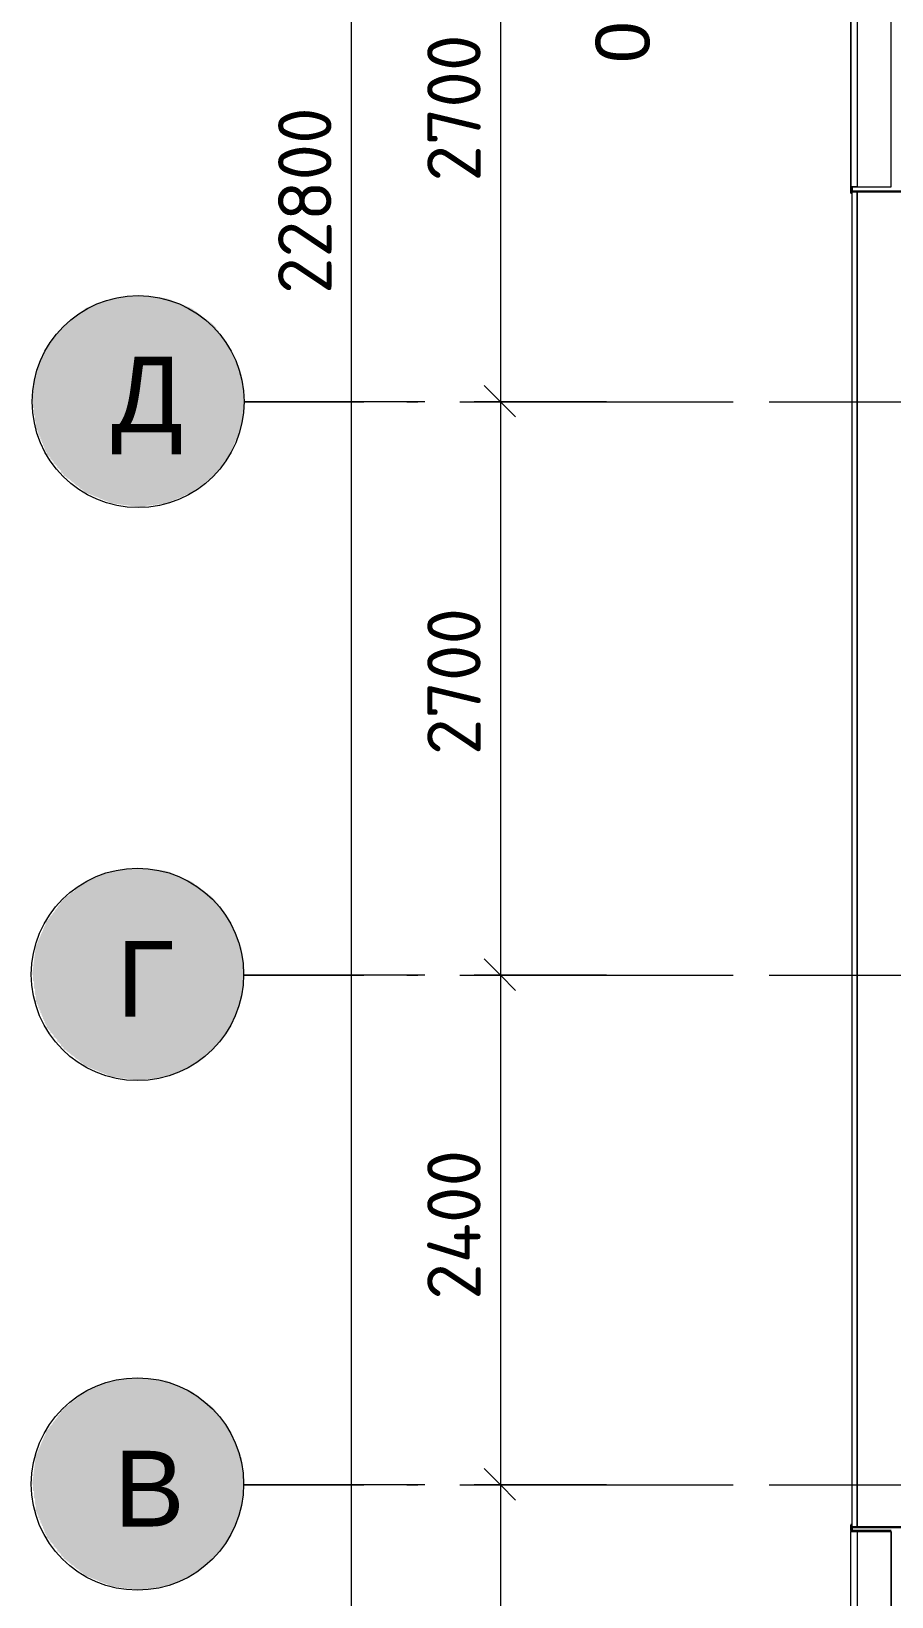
# Model space of a CAD drawing. Header units: millimetres. Extents: x -84737 to 172119, y -43083 to 59399.
# Drawn here: x 89946 to 93999, y 38117 to 45489 of the extents above; entities that cross this region are included whole.
import ezdxf

# ---------------------------------------------------------------- set-up
doc = ezdxf.new("R2010")
doc.units = ezdxf.units.MM
doc.layers.add('PDF _Геометрия', color=7, linetype='Continuous')
doc.layers.add('PDF _Текст', color=7, linetype='Continuous')
doc.layers.add('PDF _Сплошная заливка', color=7, linetype='Continuous', true_color=0xffffff)
doc.styles.add('PDF GOSTCommon', font='arial.ttf')
doc.styles.add('PDF ISOCPEUR', font='isocpeur.ttf')

msp = doc.modelspace()

# ---------------------------------------------------------------- hatches: boundary and pattern name
at = {"layer": 'PDF _Сплошная заливка', "transparency": 33554559}
for points in [[(90551.4, 44235.8), (90483.7, 44244.2), (90420.2, 44244.2), (90386.3, 44240), (90356.7, 44235.8), (90322.9, 44231.5), (90314.4, 44227.3), (90301.7, 44223.1), (90293.2, 44218.8), (90267.8, 44210.4), (90259.4, 44206.1), (90234, 44197.7), (90225.5, 44193.4), (90200.1, 44185), (90187.4, 44172.3), (90178.9, 44168), (90166.2, 44155.3), (90157.8, 44151.1), (90145.1, 44138.4), (90136.6, 44134.2), (90123.9, 44121.5), (90115.4, 44117.2), (90107, 44108.8), (90098.5, 44104.5), (90094.3, 44096.1), (90085.8, 44087.6), (90081.6, 44079.1), (90073.1, 44070.7), (90068.9, 44062.2), (90060.4, 44053.7), (90056.2, 44045.3), (90047.7, 44036.8), (90043.5, 44028.3), (90035, 44019.9), (90030.8, 44011.4), (90018.1, 43998.7), (90013.8, 43986), (90005.4, 43969.1), (90001.1, 43956.4), (89992.7, 43939.4), (89988.4, 43926.7), (89980, 43909.8), (89975.7, 43897.1), (89967.3, 43880.2), (89954.6, 43778.6), (89950.3, 43749), (89954.6, 43744.7), (89954.6, 43715.1), (89958.8, 43715.1), (89958.8, 43681.2), (89963, 43681.2), (89963, 43651.6), (89967.3, 43651.6), (89967.3, 43617.7), (89971.5, 43617.7), (89971.5, 43609.3), (89975.7, 43609.3), (89975.7, 43600.8), (89980, 43600.8), (89980, 43588.1), (89984.2, 43588.1), (89984.2, 43579.6), (89988.4, 43579.6), (89988.4, 43566.9), (89992.7, 43566.9), (89992.7, 43558.5), (89996.9, 43558.5), (89996.9, 43550), (90001.1, 43550), (90001.1, 43537.3), (90005.4, 43537.3), (90005.4, 43528.8), (90009.6, 43528.8), (90009.6, 43516.1), (90013.8, 43516.1), (90013.8, 43507.7), (90018.1, 43507.7), (90018.1, 43495), (90022.3, 43495), (90035, 43482.3), (90035, 43473.8), (90039.2, 43473.8), (90051.9, 43461.1), (90051.9, 43452.6), (90056.2, 43452.6), (90068.9, 43439.9), (90068.9, 43431.5), (90073.1, 43431.5), (90085.8, 43418.8), (90085.8, 43410.3), (90090, 43410.3), (90098.5, 43401.8), (90098.5, 43393.4), (90107, 43393.4), (90115.4, 43384.9), (90123.9, 43380.7), (90136.6, 43368), (90145.1, 43363.7), (90157.8, 43351), (90166.2, 43346.8), (90178.9, 43334.1), (90187.4, 43329.9), (90200.1, 43317.2), (90212.8, 43312.9), (90221.3, 43308.7), (90234, 43304.5), (90242.4, 43300.2), (90255.1, 43296), (90272.1, 43287.5), (90284.8, 43283.3), (90293.2, 43279.1), (90305.9, 43274.8), (90322.9, 43266.4), (90356.7, 43262.2), (90386.3, 43257.9), (90420.2, 43253.7), (90483.7, 43249.5), (90483.7, 43253.7), (90551.4, 43262.2), (90581.1, 43266.4), (90593.8, 43270.6), (90610.7, 43279.1), (90623.4, 43283.3), (90640.3, 43291.8), (90653, 43296), (90670, 43304.5), (90682.7, 43308.7), (90708.1, 43321.4), (90716.5, 43329.9), (90725, 43334.1), (90733.5, 43342.6), (90741.9, 43346.8), (90750.4, 43355.3), (90758.9, 43359.5), (90767.3, 43368), (90775.8, 43372.2), (90784.3, 43380.7), (90792.7, 43384.9), (90813.9, 43406.1), (90818.1, 43414.5), (90826.6, 43423), (90830.8, 43431.5), (90839.3, 43439.9), (90843.5, 43448.4), (90852, 43456.9), (90856.2, 43465.3), (90864.7, 43473.8), (90868.9, 43482.3), (90877.4, 43490.7), (90890.1, 43516.1), (90894.3, 43528.8), (90898.5, 43537.3), (90902.8, 43550), (90911.2, 43566.9), (90915.5, 43579.6), (90919.7, 43588.1), (90923.9, 43600.8), (90928.2, 43609.3), (90932.4, 43622), (90936.6, 43651.6), (90940.9, 43685.5), (90945.1, 43715.1), (90949.3, 43778.6), (90945.1, 43778.6), (90945.1, 43812.4), (90940.9, 43812.4), (90940.9, 43846.3), (90936.6, 43846.3), (90936.6, 43875.9), (90932.4, 43875.9), (90932.4, 43888.6), (90928.2, 43888.6), (90928.2, 43897.1), (90923.9, 43897.1), (90923.9, 43905.6), (90919.7, 43905.6), (90919.7, 43918.3), (90915.5, 43918.3), (90915.5, 43926.7), (90911.2, 43926.7), (90911.2, 43935.2), (90907, 43935.2), (90907, 43947.9), (90902.8, 43947.9), (90902.8, 43956.4), (90898.5, 43956.4), (90898.5, 43964.8), (90894.3, 43964.8), (90894.3, 43977.5), (90890.1, 43977.5), (90890.1, 43986), (90885.9, 43986), (90885.9, 43994.5), (90881.6, 43994.5), (90881.6, 44002.9), (90877.4, 44007.2), (90873.2, 44007.2), (90873.2, 44015.6), (90864.7, 44024.1), (90860.5, 44024.1), (90860.5, 44032.6), (90856.2, 44036.8), (90852, 44036.8), (90852, 44045.3), (90843.5, 44053.7), (90839.3, 44053.7), (90839.3, 44062.2), (90835.1, 44066.4), (90830.8, 44066.4), (90830.8, 44074.9), (90822.4, 44083.4), (90818.1, 44083.4), (90818.1, 44091.8), (90792.7, 44117.2), (90784.3, 44121.5), (90775.8, 44129.9), (90767.3, 44134.2), (90758.9, 44142.6), (90750.4, 44146.9), (90741.9, 44155.3), (90733.5, 44159.6), (90725, 44168), (90716.5, 44172.3), (90708.1, 44180.7), (90691.1, 44189.2), (90678.4, 44193.4), (90670, 44197.7), (90657.3, 44201.9), (90648.8, 44206.1), (90636.1, 44210.4), (90627.6, 44214.6), (90614.9, 44218.8), (90606.5, 44223.1), (90581.1, 44231.5)], [(90653, 44138.4), (90585.3, 44146.9), (90517.6, 44146.9), (90483.7, 44142.6), (90445.6, 44138.4), (90420.2, 44125.7), (90407.5, 44121.5), (90390.6, 44113), (90377.9, 44108.8), (90361, 44100.3), (90348.3, 44096.1), (90335.6, 44083.4), (90327.1, 44079.1), (90314.4, 44066.4), (90305.9, 44062.2), (90293.2, 44049.5), (90284.8, 44045.3), (90276.3, 44036.8), (90267.8, 44032.6), (90263.6, 44024.1), (90255.1, 44015.6), (90250.9, 44007.2), (90238.2, 43994.5), (90234, 43986), (90221.3, 43973.3), (90217, 43964.8), (90204.3, 43952.1), (90200.1, 43939.4), (90191.6, 43922.5), (90187.4, 43909.8), (90178.9, 43892.9), (90174.7, 43880.2), (90162, 43854.8), (90157.8, 43816.7), (90149.3, 43749), (90153.5, 43744.7), (90153.5, 43710.9), (90157.8, 43710.9), (90157.8, 43677), (90162, 43677), (90162, 43643.1), (90166.2, 43643.1), (90166.2, 43634.7), (90170.5, 43634.7), (90170.5, 43626.2), (90174.7, 43626.2), (90174.7, 43617.7), (90178.9, 43617.7), (90178.9, 43605), (90183.2, 43605), (90183.2, 43596.6), (90187.4, 43596.6), (90187.4, 43588.1), (90191.6, 43588.1), (90191.6, 43575.4), (90195.9, 43575.4), (90195.9, 43566.9), (90200.1, 43566.9), (90200.1, 43558.5), (90204.3, 43558.5), (90204.3, 43545.8), (90208.6, 43545.8), (90217, 43537.3), (90217, 43528.8), (90221.3, 43528.8), (90229.7, 43520.4), (90229.7, 43511.9), (90234, 43511.9), (90242.4, 43503.4), (90242.4, 43495), (90246.7, 43495), (90255.1, 43486.5), (90255.1, 43478), (90259.4, 43478), (90267.8, 43469.6), (90267.8, 43461.1), (90276.3, 43461.1), (90284.8, 43452.6), (90293.2, 43448.4), (90305.9, 43435.7), (90314.4, 43431.5), (90327.1, 43418.8), (90335.6, 43414.5), (90348.3, 43401.8), (90373.7, 43393.4), (90382.1, 43389.1), (90394.8, 43384.9), (90403.3, 43380.7), (90416, 43376.4), (90424.4, 43372.2), (90437.1, 43368), (90445.6, 43363.7), (90483.7, 43359.5), (90517.6, 43355.3), (90585.3, 43351), (90585.3, 43355.3), (90653, 43363.7), (90678.4, 43372.2), (90686.9, 43376.4), (90699.6, 43380.7), (90708.1, 43384.9), (90720.8, 43389.1), (90729.2, 43393.4), (90741.9, 43397.6), (90758.9, 43406.1), (90767.3, 43414.5), (90775.8, 43418.8), (90784.3, 43427.2), (90792.7, 43431.5), (90801.2, 43439.9), (90809.7, 43444.2), (90818.1, 43452.6), (90826.6, 43456.9), (90843.5, 43473.8), (90847.8, 43482.3), (90856.2, 43490.7), (90860.5, 43499.2), (90868.9, 43507.7), (90873.2, 43516.1), (90881.6, 43524.6), (90885.9, 43533.1), (90894.3, 43541.5), (90902.8, 43558.5), (90907, 43571.2), (90911.2, 43579.6), (90915.5, 43592.3), (90919.7, 43600.8), (90923.9, 43613.5), (90928.2, 43622), (90936.6, 43647.4), (90945.1, 43715.1), (90949.3, 43782.8), (90945.1, 43782.8), (90945.1, 43816.7), (90940.9, 43816.7), (90940.9, 43850.5), (90936.6, 43850.5), (90936.6, 43863.2), (90932.4, 43863.2), (90932.4, 43875.9), (90928.2, 43875.9), (90928.2, 43884.4), (90923.9, 43884.4), (90923.9, 43897.1), (90919.7, 43897.1), (90919.7, 43905.6), (90915.5, 43905.6), (90915.5, 43918.3), (90911.2, 43918.3), (90911.2, 43926.7), (90907, 43926.7), (90907, 43939.4), (90902.8, 43939.4), (90902.8, 43947.9), (90898.5, 43947.9), (90898.5, 43956.4), (90890.1, 43964.8), (90885.9, 43964.8), (90885.9, 43973.3), (90873.2, 43986), (90868.9, 43986), (90868.9, 43994.5), (90856.2, 44007.2), (90852, 44007.2), (90852, 44015.6), (90826.6, 44041), (90818.1, 44045.3), (90809.7, 44053.7), (90801.2, 44058), (90792.7, 44066.4), (90784.3, 44070.7), (90775.8, 44079.1), (90767.3, 44083.4), (90758.9, 44091.8), (90725, 44108.8), (90712.3, 44113), (90695.4, 44121.5), (90682.7, 44125.7), (90665.7, 44134.2)], [(90551.4, 41539.3), (90483.7, 41547.8), (90420.2, 41547.8), (90386.3, 41543.5), (90356.7, 41539.3), (90322.9, 41535.1), (90305.9, 41526.6), (90293.2, 41522.4), (90284.8, 41518.1), (90272.1, 41513.9), (90255.1, 41505.4), (90242.4, 41501.2), (90234, 41497), (90221.3, 41492.7), (90212.8, 41488.5), (90200.1, 41484.3), (90187.4, 41471.6), (90178.9, 41467.3), (90166.2, 41454.6), (90157.8, 41450.4), (90145.1, 41437.7), (90136.6, 41433.5), (90123.9, 41420.8), (90115.4, 41416.5), (90107, 41408.1), (90098.5, 41403.8), (90094.3, 41395.4), (90085.8, 41386.9), (90081.6, 41378.4), (90073.1, 41370), (90068.9, 41361.5), (90060.4, 41353), (90056.2, 41344.6), (90047.7, 41336.1), (90043.5, 41327.6), (90035, 41319.2), (90030.8, 41310.7), (90018.1, 41298), (90013.8, 41285.3), (90005.4, 41268.4), (90001.1, 41255.7), (89992.7, 41238.7), (89988.4, 41226.1), (89980, 41209.1), (89975.7, 41196.4), (89967.3, 41179.5), (89954.6, 41077.9), (89950.3, 41048.3), (89954.6, 41044), (89954.6, 41014.4), (89958.8, 41014.4), (89958.8, 40980.5), (89963, 40980.5), (89963, 40950.9), (89967.3, 40950.9), (89967.3, 40917), (89971.5, 40917), (89971.5, 40908.6), (89975.7, 40908.6), (89975.7, 40900.1), (89980, 40900.1), (89980, 40887.4), (89984.2, 40887.4), (89984.2, 40878.9), (89988.4, 40878.9), (89988.4, 40866.2), (89992.7, 40866.2), (89992.7, 40857.8), (89996.9, 40857.8), (89996.9, 40849.3), (90001.1, 40849.3), (90001.1, 40836.6), (90005.4, 40836.6), (90005.4, 40828.1), (90009.6, 40828.1), (90009.6, 40815.4), (90013.8, 40815.4), (90013.8, 40807), (90018.1, 40807), (90018.1, 40794.3), (90022.3, 40794.3), (90035, 40781.6), (90035, 40773.1), (90039.2, 40773.1), (90051.9, 40760.4), (90051.9, 40751.9), (90056.2, 40751.9), (90068.9, 40739.2), (90068.9, 40730.8), (90073.1, 40730.8), (90085.8, 40718.1), (90085.8, 40709.6), (90090, 40709.6), (90098.5, 40701.2), (90098.5, 40692.7), (90107, 40692.7), (90115.4, 40684.2), (90123.9, 40680), (90136.6, 40667.3), (90145.1, 40663.1), (90157.8, 40650.4), (90166.2, 40646.1), (90178.9, 40633.4), (90187.4, 40629.2), (90200.1, 40616.5), (90212.8, 40612.3), (90221.3, 40608), (90234, 40603.8), (90242.4, 40599.6), (90255.1, 40595.3), (90272.1, 40586.9), (90284.8, 40582.6), (90293.2, 40578.4), (90305.9, 40574.2), (90322.9, 40565.7), (90356.7, 40561.5), (90386.3, 40557.2), (90420.2, 40553), (90483.7, 40548.8), (90483.7, 40553), (90551.4, 40561.5), (90581.1, 40565.7), (90593.8, 40569.9), (90610.7, 40578.4), (90623.4, 40582.6), (90640.3, 40591.1), (90653, 40595.3), (90670, 40603.8), (90682.7, 40608), (90708.1, 40620.7), (90716.5, 40629.2), (90725, 40633.4), (90733.5, 40641.9), (90741.9, 40646.1), (90750.4, 40654.6), (90758.9, 40658.8), (90767.3, 40667.3), (90775.8, 40671.5), (90784.3, 40680), (90792.7, 40684.2), (90813.9, 40705.4), (90818.1, 40713.9), (90826.6, 40722.3), (90830.8, 40730.8), (90839.3, 40739.2), (90843.5, 40747.7), (90852, 40756.2), (90856.2, 40764.6), (90864.7, 40773.1), (90868.9, 40781.6), (90877.4, 40790), (90890.1, 40815.4), (90894.3, 40828.1), (90898.5, 40836.6), (90902.8, 40849.3), (90911.2, 40866.2), (90915.5, 40878.9), (90919.7, 40887.4), (90923.9, 40900.1), (90928.2, 40908.6), (90932.4, 40921.3), (90936.6, 40950.9), (90940.9, 40984.8), (90945.1, 41014.4), (90949.3, 41077.9), (90945.1, 41077.9), (90945.1, 41111.8), (90940.9, 41111.8), (90940.9, 41145.6), (90936.6, 41145.6), (90936.6, 41175.3), (90932.4, 41175.3), (90932.4, 41188), (90928.2, 41188), (90928.2, 41196.4), (90923.9, 41196.4), (90923.9, 41204.9), (90919.7, 41204.9), (90919.7, 41217.6), (90915.5, 41217.6), (90915.5, 41226.1), (90911.2, 41226.1), (90911.2, 41234.5), (90907, 41234.5), (90907, 41247.2), (90902.8, 41247.2), (90902.8, 41255.7), (90898.5, 41255.7), (90898.5, 41264.1), (90894.3, 41264.1), (90894.3, 41276.8), (90890.1, 41276.8), (90890.1, 41285.3), (90885.9, 41285.3), (90885.9, 41293.8), (90881.6, 41293.8), (90881.6, 41302.2), (90877.4, 41306.5), (90873.2, 41306.5), (90873.2, 41314.9), (90864.7, 41323.4), (90860.5, 41323.4), (90860.5, 41331.9), (90856.2, 41336.1), (90852, 41336.1), (90852, 41344.6), (90843.5, 41353), (90839.3, 41353), (90839.3, 41361.5), (90835.1, 41365.7), (90830.8, 41365.7), (90830.8, 41374.2), (90822.4, 41382.7), (90818.1, 41382.7), (90818.1, 41391.1), (90792.7, 41416.5), (90784.3, 41420.8), (90775.8, 41429.2), (90767.3, 41433.5), (90758.9, 41441.9), (90750.4, 41446.2), (90741.9, 41454.6), (90733.5, 41458.9), (90725, 41467.3), (90716.5, 41471.6), (90708.1, 41480), (90682.7, 41492.7), (90670, 41497), (90653, 41505.4), (90640.3, 41509.7), (90623.4, 41518.1), (90610.7, 41522.4), (90593.8, 41530.8), (90581.1, 41535.1)], [(90653, 41437.7), (90585.3, 41446.2), (90517.6, 41446.2), (90483.7, 41441.9), (90445.6, 41437.7), (90420.2, 41425), (90407.5, 41420.8), (90390.6, 41412.3), (90377.9, 41408.1), (90361, 41399.6), (90348.3, 41395.4), (90335.6, 41382.7), (90327.1, 41378.4), (90314.4, 41365.7), (90305.9, 41361.5), (90293.2, 41348.8), (90284.8, 41344.6), (90276.3, 41336.1), (90267.8, 41331.9), (90263.6, 41323.4), (90255.1, 41314.9), (90250.9, 41306.5), (90238.2, 41293.8), (90234, 41285.3), (90221.3, 41272.6), (90217, 41264.1), (90204.3, 41251.4), (90200.1, 41238.7), (90191.6, 41221.8), (90187.4, 41209.1), (90178.9, 41192.2), (90174.7, 41179.5), (90162, 41154.1), (90157.8, 41116), (90149.3, 41048.3), (90153.5, 41044), (90153.5, 41010.2), (90157.8, 41010.2), (90157.8, 40976.3), (90162, 40976.3), (90162, 40942.4), (90166.2, 40942.4), (90166.2, 40934), (90170.5, 40934), (90170.5, 40925.5), (90174.7, 40925.5), (90174.7, 40917), (90178.9, 40917), (90178.9, 40904.3), (90183.2, 40904.3), (90183.2, 40895.9), (90187.4, 40895.9), (90187.4, 40887.4), (90191.6, 40887.4), (90191.6, 40874.7), (90195.9, 40874.7), (90195.9, 40866.2), (90200.1, 40866.2), (90200.1, 40857.8), (90204.3, 40857.8), (90204.3, 40845.1), (90208.6, 40845.1), (90221.3, 40832.4), (90221.3, 40823.9), (90225.5, 40823.9), (90238.2, 40811.2), (90238.2, 40802.7), (90242.4, 40802.7), (90255.1, 40790), (90255.1, 40781.6), (90259.4, 40781.6), (90267.8, 40773.1), (90267.8, 40764.6), (90276.3, 40764.6), (90284.8, 40756.2), (90293.2, 40751.9), (90305.9, 40739.2), (90314.4, 40735), (90327.1, 40722.3), (90335.6, 40718.1), (90348.3, 40705.4), (90361, 40701.2), (90377.9, 40692.7), (90390.6, 40688.5), (90407.5, 40680), (90420.2, 40675.8), (90445.6, 40663.1), (90483.7, 40658.8), (90517.6, 40654.6), (90585.3, 40650.4), (90585.3, 40654.6), (90653, 40663.1), (90665.7, 40667.3), (90682.7, 40675.8), (90695.4, 40680), (90712.3, 40688.5), (90725, 40692.7), (90758.9, 40709.6), (90767.3, 40718.1), (90775.8, 40722.3), (90784.3, 40730.8), (90792.7, 40735), (90801.2, 40743.5), (90809.7, 40747.7), (90818.1, 40756.2), (90826.6, 40760.4), (90847.8, 40781.6), (90852, 40790), (90864.7, 40802.7), (90868.9, 40811.2), (90881.6, 40823.9), (90885.9, 40832.4), (90894.3, 40840.8), (90902.8, 40857.8), (90907, 40870.5), (90911.2, 40878.9), (90915.5, 40891.6), (90919.7, 40900.1), (90923.9, 40912.8), (90928.2, 40921.3), (90936.6, 40946.7), (90945.1, 41014.4), (90949.3, 41082.1), (90945.1, 41082.1), (90945.1, 41116), (90940.9, 41116), (90940.9, 41149.9), (90936.6, 41149.9), (90936.6, 41162.6), (90932.4, 41162.6), (90932.4, 41175.3), (90928.2, 41175.3), (90928.2, 41183.7), (90923.9, 41183.7), (90923.9, 41196.4), (90919.7, 41196.4), (90919.7, 41204.9), (90915.5, 41204.9), (90915.5, 41217.6), (90911.2, 41217.6), (90911.2, 41226.1), (90907, 41226.1), (90907, 41238.7), (90902.8, 41238.7), (90902.8, 41247.2), (90898.5, 41247.2), (90898.5, 41255.7), (90890.1, 41264.1), (90885.9, 41264.1), (90885.9, 41272.6), (90873.2, 41285.3), (90868.9, 41285.3), (90868.9, 41293.8), (90856.2, 41306.5), (90852, 41306.5), (90852, 41314.9), (90826.6, 41340.3), (90818.1, 41344.6), (90809.7, 41353), (90801.2, 41357.3), (90792.7, 41365.7), (90784.3, 41370), (90775.8, 41378.4), (90767.3, 41382.7), (90758.9, 41391.1), (90725, 41408.1), (90712.3, 41412.3), (90695.4, 41420.8), (90682.7, 41425), (90665.7, 41433.5)], [(90551.4, 39139.2), (90483.7, 39147.6), (90420.2, 39147.6), (90386.3, 39143.4), (90356.7, 39139.2), (90322.9, 39134.9), (90305.9, 39126.5), (90293.2, 39122.2), (90284.8, 39118), (90272.1, 39113.8), (90255.1, 39105.3), (90242.4, 39101.1), (90234, 39096.8), (90221.3, 39092.6), (90212.8, 39088.4), (90200.1, 39084.1), (90187.4, 39071.4), (90178.9, 39067.2), (90166.2, 39054.5), (90157.8, 39050.3), (90145.1, 39037.6), (90136.6, 39033.3), (90123.9, 39020.6), (90115.4, 39016.4), (90107, 39007.9), (90098.5, 39003.7), (90094.3, 38995.2), (90085.8, 38986.8), (90081.6, 38978.3), (90073.1, 38969.8), (90068.9, 38961.4), (90060.4, 38952.9), (90056.2, 38944.4), (90047.7, 38936), (90043.5, 38927.5), (90035, 38919), (90030.8, 38910.6), (90018.1, 38897.9), (90013.8, 38885.2), (90005.4, 38868.2), (90001.1, 38855.5), (89992.7, 38838.6), (89988.4, 38825.9), (89980, 38809), (89975.7, 38796.3), (89967.3, 38779.3), (89954.6, 38677.8), (89950.3, 38648.1), (89954.6, 38643.9), (89954.6, 38614.3), (89958.8, 38614.3), (89958.8, 38580.4), (89963, 38580.4), (89963, 38550.8), (89967.3, 38550.8), (89967.3, 38516.9), (89971.5, 38516.9), (89971.5, 38508.4), (89975.7, 38508.4), (89975.7, 38500), (89980, 38500), (89980, 38487.3), (89984.2, 38487.3), (89984.2, 38478.8), (89988.4, 38478.8), (89988.4, 38466.1), (89992.7, 38466.1), (89992.7, 38457.6), (89996.9, 38457.6), (89996.9, 38449.2), (90001.1, 38449.2), (90001.1, 38436.5), (90005.4, 38436.5), (90005.4, 38428), (90009.6, 38428), (90009.6, 38415.3), (90013.8, 38415.3), (90013.8, 38406.8), (90018.1, 38406.8), (90018.1, 38394.1), (90022.3, 38394.1), (90035, 38381.4), (90035, 38373), (90039.2, 38373), (90051.9, 38360.3), (90051.9, 38351.8), (90056.2, 38351.8), (90068.9, 38339.1), (90068.9, 38330.6), (90073.1, 38330.6), (90085.8, 38317.9), (90085.8, 38309.5), (90090, 38309.5), (90098.5, 38301), (90098.5, 38292.5), (90107, 38292.5), (90115.4, 38284.1), (90123.9, 38279.8), (90136.6, 38267.1), (90145.1, 38262.9), (90157.8, 38250.2), (90166.2, 38246), (90178.9, 38233.3), (90187.4, 38229), (90200.1, 38216.3), (90212.8, 38212.1), (90221.3, 38207.9), (90234, 38203.6), (90242.4, 38199.4), (90255.1, 38195.2), (90272.1, 38186.7), (90284.8, 38182.5), (90293.2, 38178.3), (90305.9, 38174), (90322.9, 38165.6), (90356.7, 38161.3), (90386.3, 38157.1), (90420.2, 38152.9), (90483.7, 38148.6), (90483.7, 38152.9), (90551.4, 38161.3), (90581.1, 38165.6), (90593.8, 38169.8), (90610.7, 38178.3), (90623.4, 38182.5), (90640.3, 38190.9), (90653, 38195.2), (90670, 38203.6), (90682.7, 38207.9), (90708.1, 38220.6), (90716.5, 38229), (90725, 38233.3), (90733.5, 38241.7), (90741.9, 38246), (90750.4, 38254.4), (90758.9, 38258.7), (90767.3, 38267.1), (90775.8, 38271.4), (90784.3, 38279.8), (90792.7, 38284.1), (90813.9, 38305.2), (90818.1, 38313.7), (90826.6, 38322.2), (90830.8, 38330.6), (90839.3, 38339.1), (90843.5, 38347.6), (90852, 38356), (90856.2, 38364.5), (90864.7, 38373), (90868.9, 38381.4), (90877.4, 38389.9), (90890.1, 38415.3), (90894.3, 38428), (90898.5, 38436.5), (90902.8, 38449.2), (90911.2, 38466.1), (90915.5, 38478.8), (90919.7, 38487.3), (90923.9, 38500), (90928.2, 38508.4), (90932.4, 38521.1), (90936.6, 38550.8), (90940.9, 38584.6), (90945.1, 38614.3), (90949.3, 38677.8), (90945.1, 38677.8), (90945.1, 38711.6), (90940.9, 38711.6), (90940.9, 38745.5), (90936.6, 38745.5), (90936.6, 38775.1), (90932.4, 38775.1), (90932.4, 38787.8), (90928.2, 38787.8), (90928.2, 38796.3), (90923.9, 38796.3), (90923.9, 38804.7), (90919.7, 38804.7), (90919.7, 38817.4), (90915.5, 38817.4), (90915.5, 38825.9), (90911.2, 38825.9), (90911.2, 38834.4), (90907, 38834.4), (90907, 38847.1), (90902.8, 38847.1), (90902.8, 38855.5), (90898.5, 38855.5), (90898.5, 38864), (90894.3, 38864), (90894.3, 38876.7), (90890.1, 38876.7), (90890.1, 38885.2), (90885.9, 38885.2), (90885.9, 38893.6), (90881.6, 38893.6), (90881.6, 38902.1), (90877.4, 38906.3), (90873.2, 38906.3), (90873.2, 38914.8), (90864.7, 38923.3), (90860.5, 38923.3), (90860.5, 38931.7), (90856.2, 38936), (90852, 38936), (90852, 38944.4), (90843.5, 38952.9), (90839.3, 38952.9), (90839.3, 38961.4), (90835.1, 38965.6), (90830.8, 38965.6), (90830.8, 38974.1), (90822.4, 38982.5), (90818.1, 38982.5), (90818.1, 38991), (90792.7, 39016.4), (90784.3, 39020.6), (90775.8, 39029.1), (90767.3, 39033.3), (90758.9, 39041.8), (90750.4, 39046), (90741.9, 39054.5), (90733.5, 39058.7), (90725, 39067.2), (90716.5, 39071.4), (90708.1, 39079.9), (90682.7, 39092.6), (90670, 39096.8), (90653, 39105.3), (90640.3, 39109.5), (90623.4, 39118), (90610.7, 39122.2), (90593.8, 39130.7), (90581.1, 39134.9)], [(90653, 39037.6), (90585.3, 39046), (90517.6, 39046), (90483.7, 39041.8), (90445.6, 39037.6), (90420.2, 39024.9), (90407.5, 39020.6), (90390.6, 39012.2), (90377.9, 39007.9), (90361, 38999.5), (90348.3, 38995.2), (90335.6, 38982.5), (90327.1, 38978.3), (90314.4, 38965.6), (90305.9, 38961.4), (90293.2, 38948.7), (90284.8, 38944.4), (90276.3, 38936), (90267.8, 38931.7), (90263.6, 38923.3), (90255.1, 38914.8), (90250.9, 38906.3), (90238.2, 38893.6), (90234, 38885.2), (90221.3, 38872.5), (90217, 38864), (90204.3, 38851.3), (90200.1, 38838.6), (90191.6, 38821.7), (90187.4, 38809), (90178.9, 38792), (90174.7, 38779.3), (90162, 38753.9), (90157.8, 38715.8), (90149.3, 38648.1), (90153.5, 38643.9), (90153.5, 38610), (90157.8, 38610), (90157.8, 38576.2), (90162, 38576.2), (90162, 38542.3), (90166.2, 38542.3), (90166.2, 38533.8), (90170.5, 38533.8), (90170.5, 38525.4), (90174.7, 38525.4), (90174.7, 38516.9), (90178.9, 38516.9), (90178.9, 38504.2), (90183.2, 38504.2), (90183.2, 38495.7), (90187.4, 38495.7), (90187.4, 38487.3), (90191.6, 38487.3), (90191.6, 38474.6), (90195.9, 38474.6), (90195.9, 38466.1), (90200.1, 38466.1), (90200.1, 38457.6), (90204.3, 38457.6), (90204.3, 38444.9), (90208.6, 38444.9), (90221.3, 38432.2), (90221.3, 38423.8), (90225.5, 38423.8), (90238.2, 38411.1), (90238.2, 38402.6), (90242.4, 38402.6), (90255.1, 38389.9), (90255.1, 38381.4), (90259.4, 38381.4), (90267.8, 38373), (90267.8, 38364.5), (90276.3, 38364.5), (90284.8, 38356), (90293.2, 38351.8), (90305.9, 38339.1), (90314.4, 38334.9), (90327.1, 38322.2), (90335.6, 38317.9), (90348.3, 38305.2), (90361, 38301), (90377.9, 38292.5), (90390.6, 38288.3), (90407.5, 38279.8), (90420.2, 38275.6), (90445.6, 38262.9), (90483.7, 38258.7), (90517.6, 38254.4), (90585.3, 38250.2), (90585.3, 38254.4), (90653, 38262.9), (90665.7, 38267.1), (90682.7, 38275.6), (90695.4, 38279.8), (90712.3, 38288.3), (90725, 38292.5), (90758.9, 38309.5), (90767.3, 38317.9), (90775.8, 38322.2), (90784.3, 38330.6), (90792.7, 38334.9), (90801.2, 38343.3), (90809.7, 38347.6), (90818.1, 38356), (90826.6, 38360.3), (90847.8, 38381.4), (90852, 38389.9), (90864.7, 38402.6), (90868.9, 38411.1), (90881.6, 38423.8), (90885.9, 38432.2), (90894.3, 38440.7), (90902.8, 38457.6), (90907, 38470.3), (90911.2, 38478.8), (90915.5, 38491.5), (90919.7, 38500), (90923.9, 38512.7), (90928.2, 38521.1), (90936.6, 38546.5), (90945.1, 38614.3), (90949.3, 38682), (90945.1, 38682), (90945.1, 38715.8), (90940.9, 38715.8), (90940.9, 38749.7), (90936.6, 38749.7), (90936.6, 38762.4), (90932.4, 38762.4), (90932.4, 38775.1), (90928.2, 38775.1), (90928.2, 38783.6), (90923.9, 38783.6), (90923.9, 38796.3), (90919.7, 38796.3), (90919.7, 38804.7), (90915.5, 38804.7), (90915.5, 38817.4), (90911.2, 38817.4), (90911.2, 38825.9), (90907, 38825.9), (90907, 38838.6), (90902.8, 38838.6), (90902.8, 38847.1), (90898.5, 38847.1), (90898.5, 38855.5), (90890.1, 38864), (90885.9, 38864), (90885.9, 38872.5), (90873.2, 38885.2), (90868.9, 38885.2), (90868.9, 38893.6), (90856.2, 38906.3), (90852, 38906.3), (90852, 38914.8), (90826.6, 38940.2), (90818.1, 38944.4), (90809.7, 38952.9), (90801.2, 38957.1), (90792.7, 38965.6), (90784.3, 38969.8), (90775.8, 38978.3), (90767.3, 38982.5), (90758.9, 38991), (90725, 39007.9), (90712.3, 39012.2), (90695.4, 39020.6), (90682.7, 39024.9), (90665.7, 39033.3)]]:
    msp.add_hatch(color=256, dxfattribs=at).paths.add_polyline_path(points)

# ---------------------------------------------------------------- linework, layer by layer
at = {"layer": 'PDF _Геометрия', "lineweight": 9}
for points in [[(91453.1, 56164.5), (91453.1, 33124)], [(92155.8, 56164.5), (92155.8, 53946.4), (92155.8, 52147.3), (92155.8, 50344.1), (92155.8, 49146.1), (92155.8, 46445.4), (92155.8, 43744.7), (92155.8, 41044), (92155.8, 38643.9), (92155.8, 35646.9), (92155.8, 33124)], [(91800.2, 43744.7), (90949.3, 43744.7), (91512.3, 43744.7)], [(91715.5, 43744.7), (91766.3, 43744.7)], [(91965.3, 43744.7), (92968.5, 43744.7)], [(91999.1, 43744.7), (92049.9, 43744.7)], [(92655.3, 43744.7), (92155.8, 43744.7), (92033, 43744.7)], [(92253.1, 43744.7), (93252.1, 43744.7)], [(93167.5, 43744.7), (93218.3, 43744.7)], [(93421.5, 43744.7), (94420.5, 43744.7)], [(93451.1, 43744.7), (93506.1, 43744.7)], [(93705.1, 43744.7), (94704.1, 43744.7)], [(91800.2, 41044), (90949.3, 41044), (91512.3, 41044)], [(91715.5, 41044), (91766.3, 41044)], [(91965.3, 41044), (92968.5, 41044)], [(91999.1, 41044), (92049.9, 41044)], [(92655.3, 41044), (92155.8, 41044), (92033, 41044)], [(92253.1, 41044), (93252.1, 41044)], [(93167.5, 41044), (93218.3, 41044)], [(93421.5, 41044), (94420.5, 41044)], [(93451.1, 41044), (93506.1, 41044)], [(93705.1, 41044), (94704.1, 41044)], [(91800.2, 38643.9), (90949.3, 38643.9), (91512.3, 38643.9)], [(91715.5, 38643.9), (91766.3, 38643.9)], [(91965.3, 38643.9), (92968.5, 38643.9)], [(91999.1, 38643.9), (92049.9, 38643.9)], [(92655.3, 38643.9), (92155.8, 38643.9), (92033, 38643.9)], [(92253.1, 38643.9), (93252.1, 38643.9)], [(93167.5, 38643.9), (93218.3, 38643.9)], [(93421.5, 38643.9), (94420.5, 38643.9)], [(93451.1, 38643.9), (93506.1, 38643.9)], [(93705.1, 38643.9), (94704.1, 38643.9)]]:
    msp.add_lwpolyline(points, dxfattribs=at)
at = {"layer": 'PDF _Геометрия', "lineweight": 18}
for points in [[(93806.7, 44756.4), (93806.7, 44726.8), (93810.9, 44726.8), (93806.7, 44726.8), (93806.7, 44756.4), (93997.1, 44756.4), (93997.1, 46365), (93806.7, 46365), (93806.7, 46394.6), (93810.9, 46394.6), (93806.7, 46394.6), (93806.7, 46365), (93806.7, 44756.4), (93997.1, 44756.4), (93997.1, 46365), (93806.7, 46365)], [(94153.8, 44735.3), (94001.4, 44735.3), (93997.1, 44735.3), (93836.3, 44735.3), (93836.3, 38444.9), (93997.1, 38444.9), (94001.4, 38444.9), (94153.8, 38444.9), (94153.8, 39346.6)], [(93810.9, 38457.6), (93806.7, 38457.6), (93806.7, 38423.8)], [(93997.1, 38428), (93806.7, 38428), (93806.7, 38453.4), (93810.9, 38453.4)], [(93806.7, 34868), (93806.7, 34834.1), (93810.9, 34834.1), (93806.7, 34834.1), (93806.7, 34863.8), (93997.1, 34863.8), (93997.1, 38423.8)]]:
    msp.add_lwpolyline(points, dxfattribs=at)
for points in [[(93836.3, 44756.4), (93806.7, 44756.4), (93806.7, 46365), (93836.3, 46365)], [(93836.3, 44735.3), (93810.9, 44735.3), (93810.9, 38444.9), (93836.3, 38444.9)], [(93806.7, 34863.8), (93806.7, 38423.8), (93997.1, 38423.8), (93997.1, 34863.8)], [(93836.3, 34863.8), (93806.7, 34863.8), (93806.7, 38423.8), (93836.3, 38423.8)]]:
    msp.add_lwpolyline(points, close=True, dxfattribs=at)
at = {"layer": 'PDF _Геометрия', "lineweight": 30}
for points in [[(94403.5, 44735.3), (94153.8, 44735.3), (93836.3, 44735.3), (93810.9, 44735.3), (93810.9, 44756.4)], [(94403.5, 42944.7), (94403.5, 33996), (94403.5, 34846.8), (94153.8, 34846.8), (94153.8, 38444.9), (93836.3, 38444.9), (93810.9, 38444.9), (93810.9, 38428)]]:
    msp.add_lwpolyline(points, dxfattribs=at)
at = {"layer": 'PDF _Геометрия', "lineweight": 20}
for points in [[(92227.7, 43672.8), (92155.8, 43744.7), (92079.6, 43820.9)], [(92227.7, 40972.1), (92155.8, 41044), (92079.6, 41120.2)], [(92227.7, 38571.9), (92155.8, 38643.9), (92079.6, 38720.1)]]:
    msp.add_lwpolyline(points, dxfattribs=at)
at = {"layer": 'PDF _Геометрия', "lineweight": 9}
for centre, radius in [((90449.3, 43745.2), 499), ((90446.2, 41047.6), 500.1), ((90446.2, 38647.5), 500.1)]:
    msp.add_circle(centre, radius, dxfattribs=at)

# ---------------------------------------------------------------- texts
at = {"layer": 'PDF _Текст', "attachment_point": 4, "rotation": 90}
for s, insert, char_height, style in [('012', (92733.2, 45340), 252.47, 'PDF GOSTCommon'), ('2700', (91937.1, 44781.2), 251.76, 'PDF ISOCPEUR'), ('22800', (91234.4, 44252.1), 251.76, 'PDF ISOCPEUR'), ('2700', (91937.1, 42080.4), 251.76, 'PDF ISOCPEUR'), ('2400', (91937.1, 39515.1), 251.76, 'PDF ISOCPEUR')]:
    msp.add_mtext(s, dxfattribs=dict(at, insert=insert, char_height=char_height, style=style))
at = {"layer": 'PDF _Текст', "char_height": 356.7, "attachment_point": 4, "style": 'PDF GOSTCommon'}
for s, insert in [('Д', (90323.1, 43726.7)), ('Г', (90348.5, 41025.9)), ('В', (90335.8, 38625.7))]:
    msp.add_mtext(s, dxfattribs=dict(at, insert=insert))

doc.saveas('drawing.dxf')
